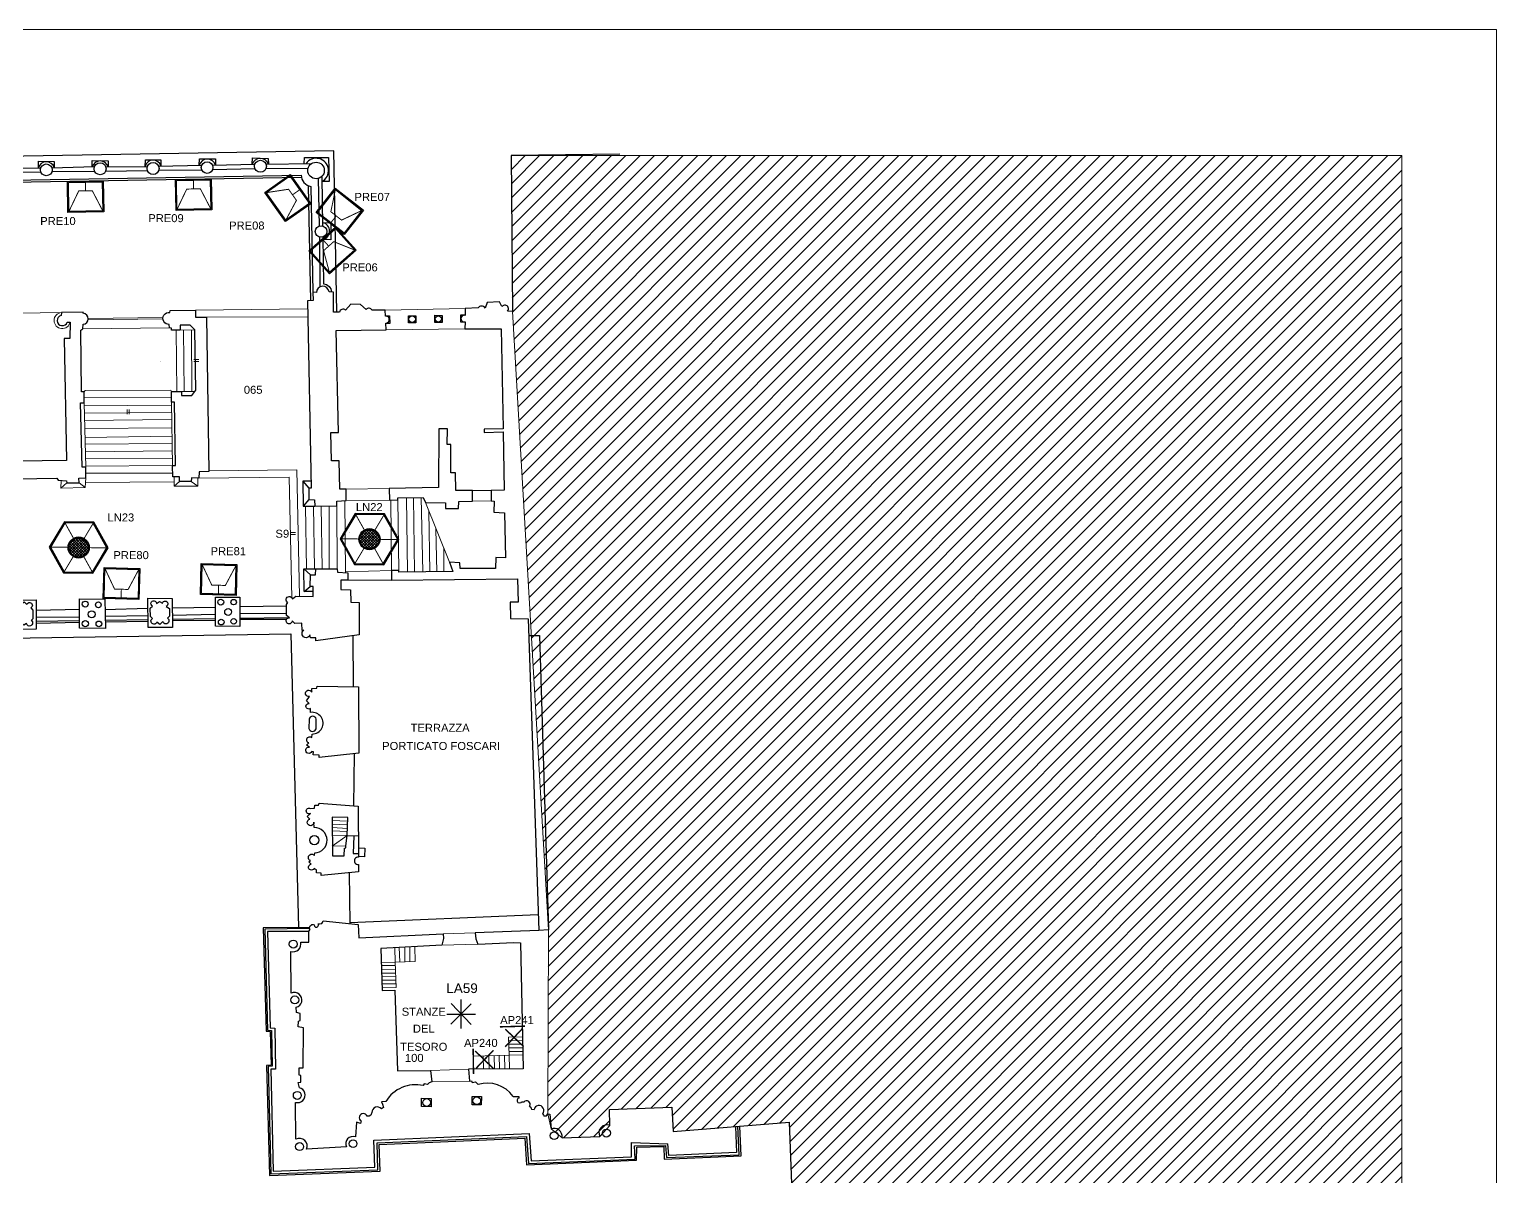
# Model space of a CAD drawing. Header units: millimetres. Extents: x 195 to 76808, y -2861 to 4318.
# Drawn here: x 21039 to 23789, y 2159 to 4309 of the extents above; entities that cross this region are included whole.
import ezdxf
from ezdxf.enums import TextEntityAlignment as Align

# ---------------------------------------------------------------- set-up
doc = ezdxf.new("R2010")
doc.units = ezdxf.units.MM
for name, color, linetype, lineweight in [('_sottile', 253, 'Continuous', 5), ('LAMPADINE', 30, 'Continuous', 30), ('muri', 7, 'Continuous', 9), ('num.vani', 66, 'Continuous', 9)]:
    doc.layers.add(name, color=color, linetype=linetype, lineweight=lineweight)
doc.styles.add('ducale_200', font='arial.ttf', dxfattribs={"height": 1})
doc.styles.get("Standard").update_dxf_attribs({"font": 'arial.ttf'})

# ---------------------------------------------------------------- blocks, each defined once
blk = doc.blocks.new('rea')
h = blk.add_hatch(color=256)
h.paths.add_polyline_path([(867, 1810), (867, 1109), (266, 1109), (266, 1810)], flags=16)
h.paths.add_polyline_path([(887, 1830), (887, 1089), (246, 1089), (246, 1830)])
for points in [[(887, 1830), (887, 1089), (246, 1089), (246, 1830)], [(867, 1810), (867, 1109), (266, 1109), (266, 1810)]]:
    blk.add_lwpolyline(points, close=True)
at = {"const_width": 20}
for points in [[(266, 1810), (685, 1600), (685, 1318), (266, 1109)], [(867, 1459), (685, 1459)]]:
    blk.add_lwpolyline(points, dxfattribs=at)
blk = doc.blocks.new('re')
at = {"const_width": 0.3}
for points in [[(51.55, 419.05), (51.66, 413.81)], [(55.72, 418.12), (52.08, 414.34)], [(52.09, 417.95), (55.87, 414.31)]]:
    blk.add_lwpolyline(points, dxfattribs=at)

msp = doc.modelspace()

# ---------------------------------------------------------------- hatches: boundary and pattern name
at = {"layer": '_sottile'}
h = msp.add_hatch(dxfattribs=at)
h.set_pattern_fill('ANSI31', color=256, scale=6, style=0)
h.set_pattern_definition([(45, (0, 73.86), (-13.470384, 13.470384), [])])
h.paths.add_polyline_path([(21941.8, 4072.2), (21943.8, 3780), (22011.4, 2621.5), (22010.5, 2276.5), (22016.5, 2248.3), (22036.9, 2232), (22107.7, 2234), (22126.8, 2254.8), (22125.8, 2285), (22243, 2289.3), (22245.5, 2243.7), (22463.1, 2261), (22491, 1532.5), (22491.4, 1484), (22624.7, 1485.2), (22624.2, 1523.2), (22726.5, 1526.8), (22733.7, 1491.4), (22835.9, 1492.2), (23219.6, 1491.2), (23220.8, 1574.6), (23256.7, 1573.5), (23311.9, 1501.7), (23448.7, 1440.6), (23611, 1437.6), (23611, 4072.2)])
at = {"layer": 'LAMPADINE'}
h = msp.add_hatch(color=256, dxfattribs=at)
h.paths.add_polyline_path([(21156.8, 3291.6), (21183.9, 3337), (21158.2, 3383.3), (21105.3, 3384.1), (21078.1, 3338.7), (21103.9, 3292.4)], flags=16)
h.paths.add_polyline_path([(21157.8, 3289.8), (21186, 3337), (21159.2, 3385.1), (21104.3, 3385.9), (21076, 3338.7), (21102.8, 3290.7)])
h = msp.add_hatch(color=256, dxfattribs=at)
h.paths.add_polyline_path([(21701.8, 3307.3), (21728.9, 3352.7), (21703.2, 3398.9), (21650.3, 3399.7), (21623.1, 3354.3), (21648.9, 3308.1)], flags=16)
h.paths.add_polyline_path([(21702.8, 3305.4), (21731, 3352.6), (21704.2, 3400.7), (21649.2, 3401.5), (21621, 3354.3), (21647.8, 3306.3)])
at = {"layer": 'LAMPADINE', "linetype": 'Continuous'}
h = msp.add_hatch(color=256, dxfattribs=at)
h.paths.add_polyline_path([(21111.2, 3337.9, 1), (21150.8, 3337.9, 1)])
h.paths.add_polyline_path([(21113.1, 3337.9, -1), (21149, 3337.9, -1)], flags=16)
h = msp.add_hatch(dxfattribs=at)
h.set_pattern_fill('ANSI37', color=256, scale=29.043565, style=0)
h.set_pattern_definition([(45, (18478.288, 928.852), (-2.5671127, 2.5671127), []), (135, (18478.288, 928.852), (-2.5671127, -2.5671127), [])])
edge = h.paths.add_edge_path()
edge.add_arc((21131, 3337.9), 17.9, 0, 360)
h = msp.add_hatch(color=256, dxfattribs=at)
h.paths.add_polyline_path([(21656.2, 3353.5, 1), (21695.8, 3353.5, 1)])
h.paths.add_polyline_path([(21658.1, 3353.5, -1), (21693.9, 3353.5, -1)], flags=16)
h = msp.add_hatch(dxfattribs=at)
h.set_pattern_fill('ANSI37', color=256, scale=29.043565, style=0)
h.set_pattern_definition([(45, (19023.2628, 944.47), (-2.5671127, 2.5671127), []), (135, (19023.2628, 944.47), (-2.5671127, -2.5671127), [])])
edge = h.paths.add_edge_path()
edge.add_arc((21676, 3353.5), 17.9, 0, 360)

# ---------------------------------------------------------------- linework, layer by layer
at = {"layer": '_sottile'}
for p, q in [((21632.5, 3447.1), (21713.1, 3448.5)), ((21869.3, 3444.4), (21903.9, 3445)), ((21632.2, 3425.9), (21713.5, 3426.5)), ((21868.9, 3424.5), (21904.4, 3425.1)), ((21761.8, 2562.1), (21724.2, 2560.9)), ((21724.2, 2560.9), (21726, 2513.7)), ((21725.5, 2527.3), (21699.5, 2526.9)), ((21790.2, 2357.8), (21861.8, 2360.1)), ((21793, 2336.6), (21863.5, 2338.1))]:
    msp.add_line(p, q, dxfattribs=at)
for points in [[(21941.8, 4072.2), (21943.8, 3780), (22011.4, 2621.5), (22010.5, 2276.5), (22016.5, 2248.3), (22036.9, 2232), (22107.7, 2234), (22126.8, 2254.8), (22125.8, 2285), (22243, 2289.3), (22245.5, 2243.7), (22463.1, 2261), (22491, 1532.5)], [(23611, 1437.6), (23611, 4072.2), (21941.8, 4072.2)], [(19784.7, 3757.4), (21098.6, 3778.1)], [(21289, 3769.1), (21148.8, 3767.2)], [(21560.1, 3784.9), (21350.1, 3782.6)], [(21560.7, 3770.3), (21370.7, 3769.6)], [(21855.2, 3785.7), (21705.4, 3782.7)], [(21301.1, 3749.3), (21139.1, 3747.5)], [(21288.9, 3766.2), (21148.6, 3764.3)], [(21313.5, 3745.3), (21315.1, 3630.1)], [(21321, 3745.3), (21348.7, 3745.6)], [(21327.8, 3745.4), (21328.5, 3630.1)], [(21342.5, 3745.6), (21343.3, 3630)], [(21855, 3747.6), (21707.1, 3746)], [(21305, 3630), (21303.5, 3632.9), (21143.1, 3631.8), (21141.4, 3629.7)], [(21323.8, 3630.1), (21348.1, 3629.9)], [(21304.8, 3618.7), (21141.5, 3618.4)], [(21141.5, 3609), (21144.2, 3488.1)], [(21304.8, 3604.4), (21141.6, 3603.3)], [(21304.7, 3610.5), (21307, 3491.7)], [(21305.1, 3590.6), (21141.9, 3589.5)], [(21305.3, 3577.5), (21142.2, 3576)], [(21305.6, 3562.1), (21142.6, 3560.6)], [(21305.9, 3546.6), (21142.9, 3544.3)], [(21306.2, 3532.8), (21143.2, 3531.2)], [(21306.5, 3519.3), (21143.5, 3517.4)], [(21306.7, 3505.1), (21143.8, 3504)], [(21144.2, 3468.6), (21143.5, 3450.3), (21097.9, 3449.1), (21098.2, 3463.6)], [(21307, 3491.7), (21144.1, 3490.5)], [(21307.3, 3477), (21144.2, 3477.1)], [(21354.6, 3468), (21354.1, 3452.7), (21310.3, 3452.7), (21310.3, 3470.4)], [(21356.2, 3468), (21525.5, 3469.4), (21530.8, 3243.5)], [(21374.8, 3481.5), (21539.6, 3483.4), (21544.7, 3246.5)], [(21097.9, 3449.1), (21109.1, 3459)], [(21143.5, 3450.3), (21131.9, 3459)], [(21310.3, 3461.1), (21143.9, 3459.6)], [(21310.3, 3452.7), (21320, 3461.4)], [(21354.1, 3452.7), (21341.9, 3461.3)], [(21556.1, 3415.2), (21558.2, 3297.9)], [(21571.1, 3415.6), (21572.7, 3298)], [(21585.8, 3415.6), (21587.3, 3297.9)], [(21600.2, 3415.6), (21600.7, 3297.8)], [(21614.9, 3415.7), (21615.2, 3297.7)], [(21629.7, 3425.7), (21630.9, 3290.6)], [(21717.6, 3294.5), (21716, 3426.6)], [(21729, 3427.4), (21731, 3294.5)], [(21745.2, 3430.9), (21747.3, 3291.8)], [(21758.6, 3431.2), (21760.5, 3292)], [(21773.2, 3431.4), (21775.8, 3292.1)], [(21781, 3422), (21825.8, 3310.1)], [(21787, 3406.2), (21789, 3292.3)], [(21802.3, 3292.4), (21800.7, 3372.6)], [(21815.5, 3292.6), (21815.1, 3336.6)], [(21717.6, 3294.5), (21630.9, 3292.5)], [(21717.4, 3276.8), (21635.6, 3276.9)], [(21605.9, 2826.4), (21635.1, 2825.1)], [(21634.9, 2818), (21606, 2819.3)], [(21634.8, 2811.4), (21606, 2813.1)], [(21634.7, 2805.5), (21606.1, 2807)], [(21634.5, 2798.1), (21606.1, 2798.8)], [(21634.5, 2798.1), (21606.3, 2778.5)], [(21631.5, 2779), (21606.3, 2778.5)], [(21814.3, 2613.7), (21873.8, 2615.9)], [(21724.2, 2560.9), (21723.3, 2587.9)], [(21732.7, 2561.2), (21731.9, 2588.3)], [(21742.5, 2561.5), (21742, 2588.9)], [(21751.9, 2561.8), (21751.4, 2589.4)], [(21761.8, 2562.1), (21761.1, 2589.9)], [(21879.1, 2594.6), (21811.5, 2592.6)], [(21698.3, 2560.5), (21724.2, 2560.9)], [(21698.5, 2554.4), (21724.4, 2554.4)], [(21698.7, 2547.2), (21724.7, 2547.6)], [(21698.8, 2540.5), (21725, 2540.5)], [(21699, 2533.4), (21725.2, 2534)], [(21699.6, 2520.2), (21725.8, 2520.2)], [(21699.8, 2513), (21726, 2513.7)], [(21870.8, 2360.2), (21870.4, 2384.8), (21937.6, 2386.8), (21936.4, 2420.4), (21962.4, 2420.8)], [(21962.8, 2414.3), (21936.6, 2413.7)], [(21963, 2407.1), (21936.8, 2407.2)], [(21963.1, 2400.4), (21937.1, 2400.1)], [(21963.3, 2393.3), (21937.3, 2393.4)], [(21888.9, 2385.4), (21889.7, 2360.4)], [(21899.9, 2385.7), (21900.5, 2360.5)], [(21909.9, 2386), (21910.3, 2360.6)], [(21919.3, 2386.3), (21919.6, 2360.7)], [(21929, 2386.6), (21929.8, 2360.8)], [(21963.4, 2387.2), (21937.6, 2386.8)], [(21937.6, 2386.8), (21938.3, 2360.9)]]:
    msp.add_lwpolyline(points, dxfattribs=at)
msp.add_arc((21100.1, 3763.1), 15.1, 95.7662, 348.9829, dxfattribs=at)
at = {"layer": 'LAMPADINE'}
for p, q in [((21828.8, 2444.4), (21866.6, 2483.1)), ((21866.4, 2444.1), (21829.1, 2483.3)), ((21847.7, 2436.7), (21847.7, 2490.8)), ((21820.7, 2463.7), (21874.8, 2463.7))]:
    msp.add_line(p, q, dxfattribs=at)
for points in [[(21157.8, 3289.8), (21186, 3337), (21159.2, 3385.1), (21104.3, 3385.9), (21076, 3338.7), (21102.8, 3290.7)], [(21156.8, 3291.6), (21183.9, 3337), (21158.2, 3383.3), (21105.3, 3384.1), (21078.1, 3338.7), (21103.9, 3292.4)], [(21702.8, 3305.4), (21731, 3352.6), (21704.2, 3400.7), (21649.2, 3401.5), (21621, 3354.3), (21647.8, 3306.3)], [(21701.8, 3307.3), (21728.9, 3352.7), (21703.2, 3398.9), (21650.3, 3399.7), (21623.1, 3354.3), (21648.9, 3308.1)]]:
    msp.add_lwpolyline(points, close=True, dxfattribs=at)
at = {"layer": 'LAMPADINE', "const_width": 1.81}
for points in [[(21104.3, 3385.9), (21121.4, 3355.1)], [(21159.2, 3385.1), (21141.2, 3354.8)], [(21649.2, 3401.5), (21666.4, 3370.8)], [(21704.2, 3400.7), (21686.2, 3370.5)], [(21621, 3354.3), (21656.2, 3353.8)], [(21076, 3338.7), (21111.2, 3338.2)], [(21150.8, 3337.6), (21186, 3337)], [(21665.8, 3336.5), (21647.8, 3306.3)], [(21685.6, 3336.2), (21702.8, 3305.4)], [(21695.8, 3353.2), (21731, 3352.6)], [(21120.9, 3320.9), (21102.8, 3290.7)], [(21140.7, 3320.6), (21157.8, 3289.8)]]:
    msp.add_lwpolyline(points, dxfattribs=at)
at = {"layer": 'LAMPADINE', "linetype": 'Continuous'}
for centre, radius in [((21131, 3337.9), 19.8), ((21131, 3337.9), 17.9), ((21676, 3353.5), 19.8), ((21676, 3353.5), 17.9)]:
    msp.add_circle(centre, radius, dxfattribs=at)
at = {"layer": 'muri', "linetype": 'ByBlock', "lineweight": 30}
for p, q in [((22145.3, 4075), (21941.8, 4072.2)), ((21941.8, 4072.2), (21943.8, 3780)), ((21896.9, 3797.1), (21892.6, 3786.6)), ((21919.7, 3798.3), (21896.9, 3797.1)), ((21924.4, 3789.3), (21919.7, 3798.3)), ((21855.2, 3785.7), (21855.1, 3772.8)), ((21879.6, 3786.8), (21855.2, 3785.7)), ((21943.8, 3780), (21934.8, 3781)), ((21855.1, 3760.8), (21855, 3747.6)), ((21855, 3747.6), (21922.8, 3747.8)), ((21855, 3747.6), (21855, 3747.6)), ((21922.8, 3747.8), (21926.8, 3560.2)), ((21891.1, 3559.6), (21891, 3553.5)), ((21891, 3553.5), (21926.3, 3554.9)), ((21926.8, 3560.2), (21891.1, 3559.6)), ((21891.1, 3559.6), (21891.1, 3559.6)), ((21926.3, 3554.9), (21928.3, 3445.4)), ((21928.3, 3445.4), (21903.9, 3445)), ((21903.9, 3445), (21904.4, 3425.1)), ((21904.4, 3425.1), (21909.6, 3424.6)), ((21909.6, 3424.6), (21909.3, 3403.8)), ((21909.3, 3403.8), (21928.8, 3403.1)), ((21928.8, 3403.1), (21930.9, 3318.4)), ((21845.3, 3309.4), (21825.8, 3310.1)), ((21825.8, 3310.1), (21832, 3293)), ((21846.3, 3298.3), (21845.3, 3309.4)), ((21913, 3319.1), (21912.2, 3298.8)), ((21930.9, 3318.4), (21913, 3319.1)), ((21717.6, 3294.5), (21717.4, 3276.8)), ((21717.4, 3276.8), (21953.4, 3279.3)), ((21717.4, 3276.8), (21717.4, 3276.8)), ((21731, 3294.5), (21717.6, 3294.5)), ((21731.1, 3291.6), (21731, 3294.5)), ((21832, 3293), (21731.1, 3291.6)), ((21912.2, 3298.8), (21846.3, 3298.3)), ((21953.4, 3279.3), (21954.6, 3235.7)), ((21954.6, 3235.7), (21940, 3235.6)), ((21940, 3235.6), (21940.6, 3205.1)), ((21940.6, 3205.1), (21973.2, 3204.1)), ((21973.2, 3204.1), (21993.5, 2620.2)), ((21993.5, 2620.2), (21873.8, 2615.9)), ((21873.8, 2615.9), (21875.2, 2604.4)), ((21875.2, 2604.4), (21879.1, 2594.6)), ((21879.1, 2594.6), (21946.7, 2597.5)), ((21946.7, 2597.5), (21958.9, 2597.2)), ((21958.9, 2597.2), (21964, 2361.1)), ((21964, 2361.1), (21861.8, 2360.1)), ((21861.8, 2360.1), (21863.5, 2338.1)), ((21863.5, 2338.1), (21867.5, 2338.5)), ((21867.5, 2338.5), (21868.3, 2335.2)), ((21868.3, 2335.2), (21874.5, 2336.8)), ((21874.5, 2336.8), (21878.4, 2333)), ((21878.4, 2333), (21879.6, 2331.7)), ((21945.1, 2309.4), (21955.7, 2309.2)), ((21954, 2305.6), (21952.7, 2302.7)), ((21952.7, 2302.7), (21953.1, 2300.7)), ((21953.1, 2300.7), (21954.3, 2297.8)), ((21956.1, 2306.3), (21954, 2305.6)), ((21954.3, 2297.8), (21957.5, 2297.4)), ((21955.7, 2309.2), (21956.1, 2306.3)), ((21957.5, 2297.4), (21960.4, 2297.7)), ((21960.4, 2297.7), (21961.2, 2299.3)), ((21961.2, 2299.3), (21965.3, 2298.9)), ((21976.1, 2290.9), (21978.5, 2289.3)), ((21978.5, 2289.3), (21978.9, 2286.8)), ((21978.9, 2286.8), (21979.7, 2285.2)), ((21979.7, 2285.2), (21984.6, 2284.7)), ((22125.8, 2285), (22243, 2289.3)), ((22126.8, 2254.8), (22125.8, 2285)), ((22243, 2289.3), (22245.5, 2243.7)), ((22000.3, 2277.1), (22001.9, 2274.2)), ((22001.9, 2274.2), (22003.1, 2272.9)), ((22003.1, 2272.9), (22005.5, 2272.9)), ((22005.5, 2272.9), (22007.5, 2272.9)), ((22007.5, 2272.9), (22008.8, 2274.9)), ((22008.8, 2274.9), (22010.5, 2276.5)), ((22010.5, 2276.5), (22014.1, 2276)), ((22014.1, 2276), (22016.5, 2248.3)), ((22245.5, 2243.7), (22463.1, 2261)), ((22036.9, 2232), (22107.7, 2234)), ((22167.4, 2222.8), (22235.3, 2220.3))]:
    msp.add_line(p, q, dxfattribs=at)
at = {"layer": 'muri', "linetype": 'Continuous', "ltscale": 0.1}
msp.add_lwpolyline([(17868.5, 4308.8), (23788.5, 4308.8), (23788.5, 108.8), (17868.5, 108.8)], close=True, dxfattribs=at)
at = {"layer": 'muri', "linetype": 'ByBlock', "lineweight": 30}
for points in [[(21615, 3778.7), (21609.1, 4080.9), (17906, 4017.7), (18055.1, 483.3)], [(20981.3, 4048), (21060, 4049.3)], [(21055.5, 4049.2), (21055.5, 4061.8), (21085.1, 4061.4), (21085.3, 4049.7)], [(21080.7, 4049.6), (21160.6, 4051.6)], [(21081, 4042.4), (21160.8, 4043.1)], [(21156.5, 4051.5), (21156.5, 4062.8), (21186.1, 4062.4), (21186.3, 4051.3)], [(21181.6, 4043.2), (21259.8, 4044.1)], [(21181.9, 4051.3), (21259.9, 4052.1)], [(21255.9, 4052.1), (21256.1, 4064.3), (21284.8, 4064.5), (21285, 4052.6)], [(21280.9, 4052.5), (21361.8, 4054.2)], [(21281.3, 4044.7), (21361.8, 4045.5)], [(21356.8, 4054.1), (21357.2, 4066), (21387.4, 4066.2), (21387.6, 4054.6)], [(21381.7, 4054.5), (21461.2, 4056.1)], [(21382.1, 4046.3), (21461.5, 4047.8)], [(21456.4, 4056), (21456.6, 4067.8), (21486.3, 4067), (21486.5, 4056.4)], [(21482, 4047.9), (21561.1, 4048.6)], [(21482.1, 4056.4), (21567.6, 4057.4)], [(21553.7, 4057.3), (21554.3, 4068.9), (21599.2, 4068.7), (21600.2, 4023.7), (21586.7, 4023.6)], [(19195.2, 3991.4), (21548.5, 4031.7)], [(20981.9, 4041), (21060, 4041.6)], [(21561.4, 4015.8), (21565.3, 3800.3)], [(21580.1, 4029.5), (21581.5, 3940)], [(21586.5, 4033.1), (21588.2, 3940.3)], [(21588.1, 3946.7), (21603.6, 3946.2), (21603.9, 3914.7), (21588.5, 3914.8)], [(21582.3, 3919.5), (21583.3, 3826.3)], [(21705.9, 3772.1), (21713.6, 3772), (21714, 3757.4), (21706.6, 3757.4)], [(21762.8, 3772.1), (21763, 3758.7), (21748.9, 3758.7), (21749, 3772.1), (21762.8, 3772.1)], [(21812.1, 3772.6), (21812.2, 3759.4), (21798.4, 3759.4), (21798.5, 3773), (21812.1, 3772.6)], [(21855.1, 3773.3), (21846.5, 3773.3), (21846.4, 3760.6), (21855.1, 3760.4)], [(21822.2, 3560.4), (21806.3, 3560.3), (21805.5, 3450), (21713.1, 3448.5), (21713.5, 3426.5), (21729, 3427.4), (21729.1, 3430.7), (21776.7, 3431.4), (21781, 3422), (21818.4, 3421.7), (21818.3, 3411.2), (21843.1, 3411.1), (21843.3, 3424.1), (21868.9, 3424.5), (21869.3, 3444.4), (21837.6, 3444.6), (21837.4, 3477.5), (21828.4, 3477.7), (21828.6, 3531), (21821.7, 3531.1), (21822.2, 3560.4)], [(21566.4, 3462), (21551.4, 3462.3), (21551.8, 3415.1), (21573.4, 3415.6)], [(21551.4, 3462.3), (21562.6, 3449.2)], [(21562.2, 3428), (21551.8, 3415.1)], [(21570.5, 3255.3), (21553.4, 3255.6), (21553.1, 3297.8), (21575.7, 3298)], [(21553.1, 3297.8), (21565.3, 3286.4)], [(21553.4, 3255.6), (21564.9, 3264.8)], [(21051.2, 3239.7), (21051.3, 3184.6), (21003.8, 3184.1), (21004.1, 3239.5), (21051.2, 3239.7)], [(21132.5, 3221.4), (21051.2, 3219.6)], [(21179.8, 3241.3), (21181.1, 3185.9), (21132.5, 3186.5), (21132.5, 3241.6), (21179.8, 3241.3)], [(21260.7, 3223.5), (21180.3, 3221.3)], [(21306.1, 3242.6), (21306.7, 3188.1), (21261.4, 3188.2), (21260.4, 3242.8), (21306.1, 3242.6)], [(21387.5, 3225.3), (21306.3, 3223.9)], [(21433.2, 3244.7), (21433, 3190.1), (21387.3, 3190.2), (21387.7, 3244.8), (21433.2, 3244.7)], [(21520.4, 3227.8), (21433.1, 3226.5)], [(21132.5, 3207.5), (21051.2, 3206.6)], [(21132.5, 3200.6), (21051.3, 3199.3)], [(21132.5, 3197.4), (21051.3, 3195.2)], [(21261, 3209.7), (21180.6, 3208.3)], [(21261.1, 3202.4), (21180.7, 3201)], [(21261.2, 3199.1), (21180.8, 3198.1)], [(21387.4, 3212.3), (21306.5, 3210.5)], [(21387.4, 3204.1), (21306.5, 3203.2)], [(21387.4, 3201.3), (21306.6, 3200.3)], [(21523.5, 3205.8), (21433, 3205.1)], [(21520.5, 3203.2), (21433, 3202.7)], [(21520.7, 3214.3), (21433.1, 3213.3)], [(21773.3, 1678.1), (21649.5, 1673.1), (21649.5, 1669.4), (21621.4, 1668.7), (21621.3, 1642.7), (21614.4, 1642.4), (21609.7, 1538.2), (19304.8, 1486.2), (19247.4, 3140.9), (21528.4, 3176.3), (21543.1, 2625.8)], [(21644.7, 3172.7), (21645.3, 3077.2)], [(21974.3, 3173.1), (21994.6, 3172.8), (22011.4, 2621.5), (21993.5, 2620.2)], [(21647.1, 2951.5), (21645.8, 2853.9)], [(21635.2, 2831.9), (21605.8, 2832.8), (21606.5, 2760.4), (21628.4, 2760.4), (21629, 2774.7), (21631.6, 2774.8), (21631.5, 2779), (21634.5, 2798.3), (21635.2, 2831.9)], [(21634.5, 2798.1), (21655.4, 2797.4)], [(21646.6, 2797.7), (21645.6, 2764.6), (21655.6, 2764.4)], [(21655.5, 2774.9), (21667.1, 2774.7), (21666.8, 2758.4), (21655.6, 2758.6)], [(21637.8, 2728.5), (21639.3, 2633.3)], [(21992.4, 2649.5), (21639.3, 2634.3)], [(21563.6, 2626), (21476.8, 2625.5), (21482.3, 2431.7), (21490, 2431.2), (21492.1, 2368.1), (21483.1, 2367.4), (21488.4, 2161.4), (21696, 2169.1), (21694.1, 2219.5), (21966.9, 2231.3), (21970.5, 2180.8), (22176.5, 2189.6), (22177, 2214.4), (22227.5, 2215.6), (22228.6, 2191.5), (22372.8, 2197.9), (22370.1, 2253.6)], [(21563.7, 2623.9), (21480, 2623), (21484.7, 2433.7), (21492.4, 2432.8), (21493.7, 2366), (21485.9, 2365.3), (21491.2, 2164.2), (21691.6, 2172), (21690.5, 2222.5), (21970.2, 2233.9), (21973.8, 2183.5), (22173.7, 2191.7), (22172.9, 2217), (22230.8, 2217.5), (22232.8, 2194.7), (22368.8, 2199.6), (22366.6, 2253.4)], [(21562.6, 2618.3), (21484.8, 2618.1), (21489.7, 2438.1), (21498.6, 2437.5), (21499.7, 2360.6), (21491.1, 2360.4), (21495.8, 2169.4), (21686, 2176.6), (21684.4, 2227.5), (21975.6, 2239.6), (21979.2, 2188.7), (22167.3, 2195.9), (22167.4, 2222.8)], [(21791.6, 2305.7), (21791.8, 2289.8), (21773.6, 2290.2), (21773.8, 2305.8), (21791.6, 2305.7)], [(21885.7, 2309.2), (21885.5, 2293.3), (21868.5, 2293.5), (21868.7, 2309.4), (21885.7, 2309.2)], [(22491.5, 1521.1), (22463.1, 2261)], [(22362, 2253), (22363.6, 2204.1), (22237.3, 2198.3), (22235.3, 2220.3)]]:
    msp.add_lwpolyline(points, dxfattribs=at)
for points in [[(18124.8, 481.8, 0.460878), (18106.2, 501.8), (18068.5, 1399.4), (18075.2, 1399.7), (18074, 1447.7), (18067.4, 1450), (17953.8, 3972.5), (19139.6, 3993.3, 0.373035), (19144.7, 3984.2), (19144.7, 3984.2), (19144.7, 3984.2), (19144.7, 3984.2), (19191.5, 3985, 0.321934), (19194.9, 3994.7), (21548, 4035.8, 0.3591), (21566.3, 4014.3), (21570.1, 3816.1)], [(21588.5, 3919.5), (21589.9, 3832, -0.387589), (21604.6, 3816.6)], [(20601.5, 3459.8), (21090.1, 3467.5), (21092.9, 3463.8), (21108.3, 3463.1), (21109.1, 3459), (21131.9, 3459), (21131.6, 3468), (21144.2, 3468.6), (21144.2, 3488.1), (21137.3, 3488.2), (21134.2, 3608.7), (21141.5, 3609), (21141.4, 3629.7), (21136.6, 3629.8), (21135.1, 3745), (21139.1, 3747.5), (21139.3, 3756.3, 0.912066), (21139.7, 3776.8), (21139.6, 3779), (21098.6, 3778.1)], [(21098.6, 3778.1), (21098.5, 3772.4, 1.764063), (21109.5, 3760.3), (21114.9, 3760.2), (21114.7, 3729.3), (21103.8, 3729.2), (21108.2, 3501), (20607, 3493.8)], [(21814.3, 2613.7), (21814.3, 2613.7), (21815, 2605.5), (21811.5, 2592.6), (21697.5, 2586.5), (21700.1, 2507.5), (21723.7, 2508.7), (21728.3, 2357.3), (21790.2, 2357.8), (21793, 2336.6), (21788.1, 2335), (21784.8, 2331.8), (21778.3, 2332.8), (21776.6, 2329.5, 0.322429), (21706.9, 2299.9), (21698.8, 2299.2), (21700.3, 2295.1), (21702.6, 2288.6), (21698.5, 2286.2, 0.68707), (21680.5, 2279.2), (21678.8, 2274.4), (21675.5, 2272), (21671.4, 2272, 1.479572), (21660.7, 2263.3), (21659, 2258.4), (21655.7, 2260.1), (21651.7, 2261), (21649.6, 2233.4, 0.670551), (21632.9, 2215), (21558, 2210.6, 0.722047), (21538, 2228.9), (21537.6, 2298.1, 1.012019), (21544.6, 2325.6), (21542.4, 2335.4), (21547.3, 2336.2), (21547.5, 2348.4), (21544.2, 2349.2), (21544.5, 2363.1), (21551.8, 2362.9), (21552.4, 2437.8), (21542.6, 2439.6), (21542.8, 2450.2), (21546.1, 2451.7), (21546.3, 2464.8), (21539, 2466.5), (21538.4, 2476.3, 1.111286), (21529.5, 2502.9), (21528.5, 2581, 0.592756), (21547.1, 2598.2), (21562.6, 2598.3), (21562.6, 2619.1), (21564.7, 2621.9, -0.777447), (21572.1, 2630.7, 1.320266), (21579.9, 2632.6), (21582.3, 2633), (21586.8, 2633.3), (21587.7, 2634.9), (21589.4, 2638.5), (21654.8, 2631.6), (21656.3, 2606.4), (21814.3, 2613.7)]]:
    msp.add_lwpolyline(points, format="xyb", dxfattribs=at)
for points in [[(21603.5, 3553.3), (21617.9, 3553.1), (21613.5, 3744.5), (21707.1, 3746), (21706.6, 3758.3, 1.056357), (21705.9, 3771.5), (21705.4, 3782.7), (21680.9, 3782.3, 0.559586), (21669.6, 3784.1), (21659, 3793.1), (21641.3, 3793.6), (21631.3, 3782.4, 0.626633), (21619.8, 3778.7), (21608.5, 3778.7), (21608.3, 3816.2), (21600.2, 3817.1, 0.922251), (21576.6, 3816), (21570.1, 3816.1), (21570.6, 3800.6), (21560, 3800), (21566.7, 3449.1), (21562.6, 3449.2), (21562.2, 3428), (21572.8, 3427), (21573.4, 3415.6), (21614.9, 3415.7), (21615, 3424.6), (21632.2, 3425.9), (21632.5, 3447.1), (21620.3, 3447.3), (21619.1, 3500.2), (21604.7, 3500.5)], [(21301.6, 3778.2), (21302.5, 3781.9), (21350.1, 3782.6), (21349.9, 3769.6), (21370.7, 3769.6), (21374.8, 3480.3), (21356.8, 3479.4), (21356.2, 3468), (21342.4, 3468.2), (21341.9, 3461.3), (21320, 3461.4), (21320, 3470.3), (21307.4, 3470.5), (21307, 3491.7), (21312.3, 3491.6), (21310.8, 3610.4), (21304.7, 3610.5), (21305, 3630), (21323.8, 3630.1), (21323.6, 3622.8), (21342.8, 3622.4), (21350.3, 3632.9), (21348.7, 3745.6), (21339.9, 3754.7), (21321.1, 3754.7), (21321, 3745.3), (21305.1, 3745.2), (21305.2, 3748.9), (21301.1, 3749.3), (21300.8, 3755.9, -1.107024)], [(21564.5, 3174.1, -1.381388), (21552.9, 3182.8), (21550, 3182.5), (21549, 3195.9), (21536.4, 3195.7), (21531.2, 3200.3, -2.645377), (21526.4, 3206.1), (21520.8, 3210.7), (21520.4, 3231), (21523.3, 3234.6, -1.54656), (21531.6, 3241.8), (21538.2, 3246.6), (21570.7, 3246), (21570.2, 3264.7), (21564.9, 3264.8), (21565.3, 3286.4), (21574.7, 3286.6), (21575.7, 3298), (21615.2, 3297.7), (21615.9, 3291.5), (21635.4, 3290.4), (21635.6, 3276.9), (21622.1, 3276.8), (21622.2, 3258.9), (21640.5, 3258.5), (21641.3, 3235.7), (21656.8, 3234.6), (21656.5, 3174.4), (21575.7, 3162.9), (21575.4, 3168.6), (21565.6, 3168.8)], [(21033.2, 3195.5), (21028, 3192.3), (21022.1, 3198.4, -1.690573), (21014.3, 3202.8), (21011.6, 3205.5), (21011, 3223), (21013.6, 3224.9, -1.822444), (21020.5, 3230.4), (21029.1, 3235.9), (21034, 3231.1, -1.482307), (21041.5, 3224.9), (21045.3, 3220.7), (21045.1, 3204.3), (21041.7, 3201.4, -1.605392)], [(21288.8, 3199), (21282.9, 3193.8), (21277.6, 3197.7, -1.381538), (21269.3, 3204.8), (21265.6, 3208.4), (21265.3, 3224.4), (21269.7, 3228.2, -1.899406), (21277.1, 3232.8), (21282.6, 3237), (21288.2, 3233.6, -1.646382), (21295.2, 3227.6), (21301, 3223.6), (21301.4, 3209), (21297.4, 3205.7, -1.465578)], [(21563.5, 2963.7), (21557.9, 2967.3), (21562.3, 2971.9, -1.184912), (21567.9, 2982.1), (21568.5, 2988.4, 1.084657), (21565.7, 3028.8), (21565.7, 3036.5, -1.587874), (21563, 3045.5), (21558.2, 3050.5), (21563.4, 3058.7, -2.203791), (21567.8, 3066.6), (21568.2, 3073.9), (21577.5, 3074.1), (21577.8, 3078.2), (21655.3, 3077), (21655.9, 2952.5), (21581.7, 2944.1), (21581.6, 2948.9), (21570.8, 2949.3), (21570.9, 2954.8), (21567.9, 2955.9, -2.172341)], [(21575.9, 2998.3), (21576.2, 3016.3, 0.794045), (21562.7, 3016.2), (21562.5, 2998.5, 0.774323)], [(21573.1, 2760.5), (21573.4, 2765.8, 0.998189), (21572.4, 2813), (21572, 2823, -2.095595), (21564.3, 2829), (21559.3, 2833.6), (21565.4, 2839.6, -1.68975), (21565.5, 2849.1), (21572.8, 2849.2), (21573.6, 2855.1), (21580.7, 2854.8), (21581.8, 2858.8), (21655.1, 2853.2), (21655.6, 2757.4, 1.160026), (21655.4, 2743.9), (21655.3, 2730.3), (21585.4, 2723.2), (21585.5, 2727.7), (21576.5, 2728.1), (21576.5, 2734), (21572.2, 2736.1, -1.633048), (21566.9, 2744.5), (21562.5, 2748.9), (21565.6, 2751.1, -1.379869)]]:
    msp.add_lwpolyline(points, format="xyb", close=True, dxfattribs=at)
at = {"layer": 'muri'}
for points in [[(21284.2, 3687.2, 0, 13.6, 0), (21304.8, 3687.3, 0, 0, 0), (21351.5, 3688.2, 0, 0, 0)], [(21225.6, 3486.2, 0, 13.6, 0), (21225.5, 3506.8, 0, 0, 0), (21223.6, 3600.2, 0, 0, 0)], [(21639.1, 3365.8, 0, 13.6, 0), (21618.4, 3365.8, 0, 0, 0), (21525, 3363.9, 0, 0, 0)]]:
    msp.add_lwpolyline(points, format="xyseb", dxfattribs=at)
for points in [[(21356, 3690.4), (21346.8, 3690.3)], [(21356, 3686.5), (21346.8, 3686.4)], [(21221.7, 3596.7), (21221.8, 3587.6)], [(21225.6, 3596.7), (21225.7, 3587.6)], [(21528.5, 3365.9), (21537.7, 3365.9)], [(21528.6, 3362), (21537.7, 3362.1)]]:
    msp.add_lwpolyline(points, dxfattribs=at)
at = {"layer": 'muri', "linetype": 'ByBlock', "lineweight": 30}
for centre, radius in [((21070.4, 4045.5), 11.1), ((21171.2, 4047.6), 11.3), ((21270.4, 4048.1), 11.3), ((21371.8, 4049.8), 10.9), ((21471.7, 4052.3), 11.2), ((21575.9, 4044.4), 15.5), ((21585.3, 3929.9), 10.8), ((21756, 3765.6), 6.18), ((21805, 3766), 5.83), ((21143.3, 3231.8), 5.6), ((21155.5, 3212.7), 6.56), ((21167.9, 3230.5), 5.39), ((21397.3, 3235.5), 5.59), ((21411.1, 3217.1), 6.41), ((21421.5, 3235.5), 5.09), ((21143.5, 3195.1), 5.9), ((21168.9, 3194.8), 5.29), ((21398.2, 3198.1), 5.31), ((21421.6, 3199.6), 5.19), ((21572.8, 2789.4), 8.6), ((21533.2, 2594.7), 7.53), ((21536.1, 2490.2), 7.43), ((21540.8, 2311.2), 7.46), ((21783.2, 2297.8), 7.35), ((21877.2, 2301.2), 7.18), ((21645.3, 2220.7), 7.18), ((22022.1, 2235.7), 7.28), ((22120.1, 2240.7), 7.48), ((21545.1, 2215.3), 7.47)]:
    msp.add_circle(centre, radius, dxfattribs=at)
for centre, radius, start, end in [((21070.5, 4045), 15.6, 17.405, 164.407), ((21171.4, 4046.5), 15.7, 17.7084, 161.761), ((21270.5, 4048.6), 15.1, 15.3923, 166.5294), ((21372.3, 4049.5), 16.1, 18.3036, 163.4097), ((21471.5, 4050.9), 16, 20.3409, 161.4497), ((21576.1, 4044.1), 23.1, 297.1899, 145.1028), ((21585, 3930.7), 16.3, 282.459, 79.107), ((21853.6, 3766.8), 6.15, 75.7011, 283.8494), ((21886, 3782.6), 7.72, 31.516, 146.4027), ((21929.8, 3785.3), 6.68, 319.3404, 143.4411), ((21896.5, 2274.1), 60.1, 35.9886, 106.338), ((21970.5, 2294.6), 6.72, 326.5391, 141.1111), ((21993.6, 2283.2), 9.12, 317.5157, 170.8527), ((22121, 2241), 15, 66.9602, 207.9655), ((22022.2, 2234.6), 14.9, 350.1719, 112.936)]:
    msp.add_arc(centre, radius, start, end, dxfattribs=at)

# ---------------------------------------------------------------- block references
at = {"layer": 'LAMPADINE'}
for name, p, xscale, yscale, zscale, rotation in [('rea', (21276.7, 3946.6), 0.09033835601794432, 0.09033835601792362, 0.0903383560179432, 91.00403788370143), ('rea', (21479.2, 3950.2), 0.09033835601794432, 0.09033835601792362, 0.0903383560179432, 91.00403788370143), ('rea', (21557.3, 3855.4), 0.09033835601795305, 0.09033835601792362, 0.0903383560179432, 35.23619530978447), ('rea', (21548.1, 4089.2), 0.09033835601794955, 0.09033835601792362, 0.0903383560179432, 231.9226236298485), ('rea', (21739.2, 3943.8), 0.09033835601794514, 0.09033835601792362, 0.0903383560179432, 131.6151957928058), ('rea', (21080.8, 3324.8), 0.09033835601794384, 0.09033835601792362, 0.0903383560179432, 268.5663948652808), ('rea', (21263, 3332.3), 0.09033835601794384, 0.09033835601792362, 0.0903383560179432, 268.5663948652808), ('re', (25679, 3088.1), -9.033835601794582, 9.033835601795182, 9.033835601794319, 92.77527046807604), ('re', (21258.8, 6116.3), -9.033835601794314, 9.03383560179418, 9.033835601794319, 182.2247992325544)]:
    msp.add_blockref(name, p, dxfattribs=dict(at, xscale=xscale, yscale=yscale, zscale=zscale, rotation=rotation))

# ---------------------------------------------------------------- texts
at = {"layer": 'LAMPADINE', "color": 150, "width": 767, "attachment_point": 1, "line_spacing_factor": 0.75, "style": 'ducale_200'}
for s, insert, char_height in [('PRE07', (21648, 4002.3), 15), ('PRE09', (21261.5, 3962.5), 15), ('PRE10', (21059, 3957.1), 15), ('PRE08', (21413, 3948.7), 15), ('PRE06', (21625.1, 3870.3), 15), ('LN22', (21650.6, 3421.1), 15), ('LN23', (21185.1, 3401.7), 15), ('PRE80', (21196.1, 3331.1), 15), ('PRE81', (21378.3, 3338.5), 15), ('LA59', (21820.1, 2521.1), 18.07), ('AP241 ', (21921, 2459.9), 15), ('AP240', (21853.3, 2417.1), 15)]:
    msp.add_mtext(s, dxfattribs=dict(at, insert=insert, char_height=char_height))
at = {"layer": 'muri', "linetype": 'ByBlock', "lineweight": 30, "style": 'ducale_200'}
for s, p in [('TERRAZZA', (21808.4, 2992.5)), ('STANZE', (21777.8, 2460.5)), ('DEL', (21777.8, 2428.8)), ('TESORO', (21777.8, 2394.8))]:
    msp.add_text(s, height=15, dxfattribs=at).set_placement(p, align=Align.CENTER)
msp.add_text('PORTICATO FOSCARI', height=15, dxfattribs=at).set_placement((21699.8, 2958.5))
at = {"layer": 'num.vani', "linetype": 'Continuous', "char_height": 15, "attachment_point": 1}
for s, insert, width in [('{\\fArial|b0|i0|c0|p34;065}', (21440.6, 3640.9), 1389.35), ('{\\fArial|b0|i0|c0|p34;S9}', (21499.9, 3371.2), 1389.36), ('100', (21742.5, 2389), 1389.35)]:
    msp.add_mtext(s, dxfattribs=dict(at, insert=insert, width=width))

doc.saveas('drawing.dxf')
